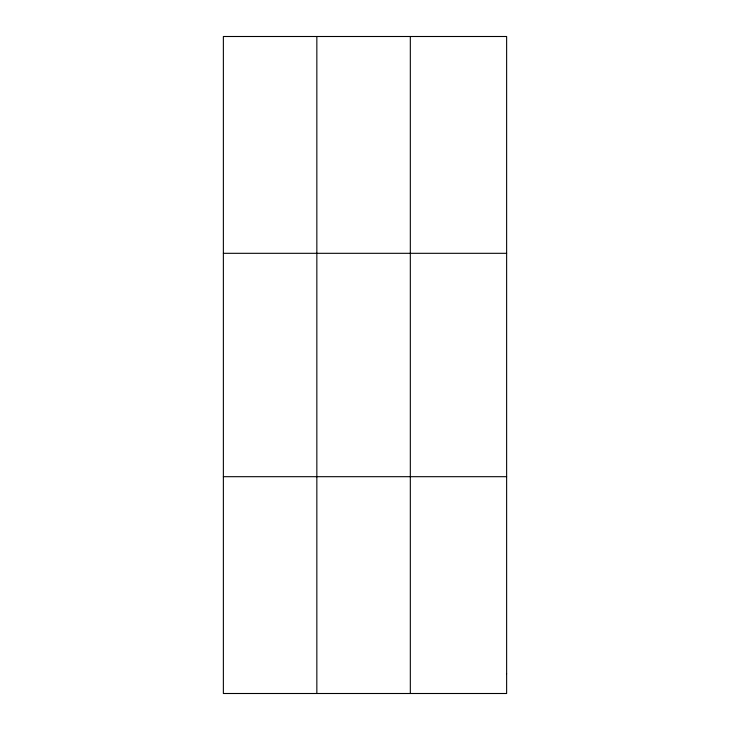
<?xml version="1.0" encoding="UTF-8"?>
<svg xmlns="http://www.w3.org/2000/svg" width="730" height="730" viewBox="0 0 730 730"><rect width="100%" height="100%" fill="white"/><g stroke="black" fill="none" stroke-linecap="round" stroke-linejoin="round"><path stroke-width="1.09" d="M316.847 36.5L316.847 693.5M410.324 36.5L410.324 693.5M223.371 253.31L506.629 253.31M223.371 476.69L506.629 476.69M506.629 673.79L506.629 693.5L223.371 693.5L223.371 36.5L506.629 36.5L506.629 673.79"/></g></svg>
